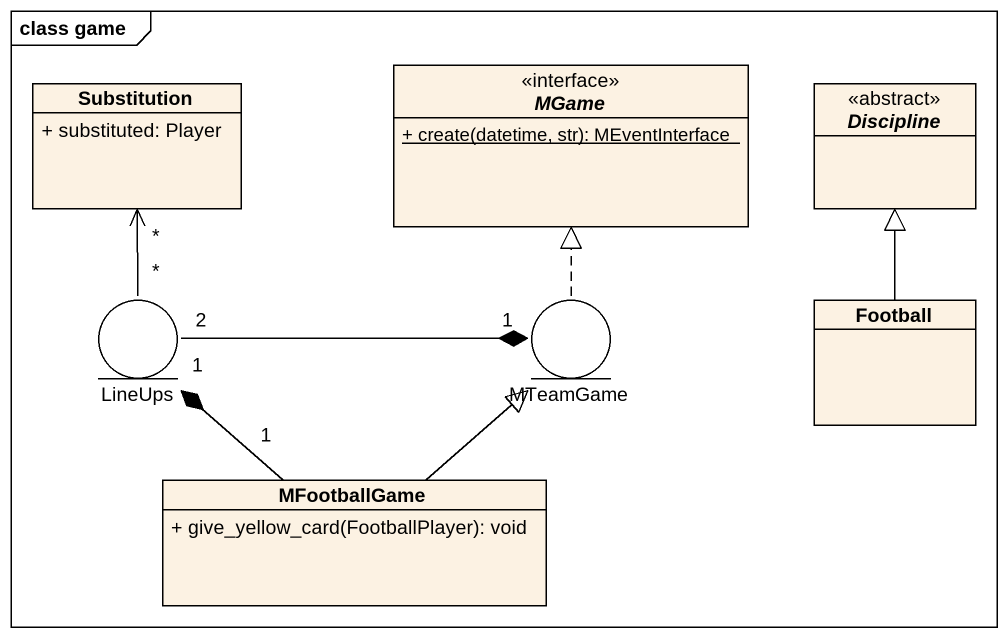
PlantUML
@startuml
mainframe class game
allowmixing
hide circle
hide empty members
skinparam classAttributeIconSize 0
class Substitution {
  + substituted: Player
}
interface MGame {
  {static} + create(datetime, str): MEventInterface
}
abstract class Discipline <<abstract>>
entity LineUps
entity MTeamGame
class Football
class MFootballGame {
  + give_yellow_card(FootballPlayer): void
}
LineUps "*" -up-> "*" Substitution
LineUps "2" -right-* "1" MTeamGame
MTeamGame .up.|> MGame
Football -up-|> Discipline
MFootballGame "1" -up-* "1" LineUps
MFootballGame -up-|> MTeamGame
@enduml
